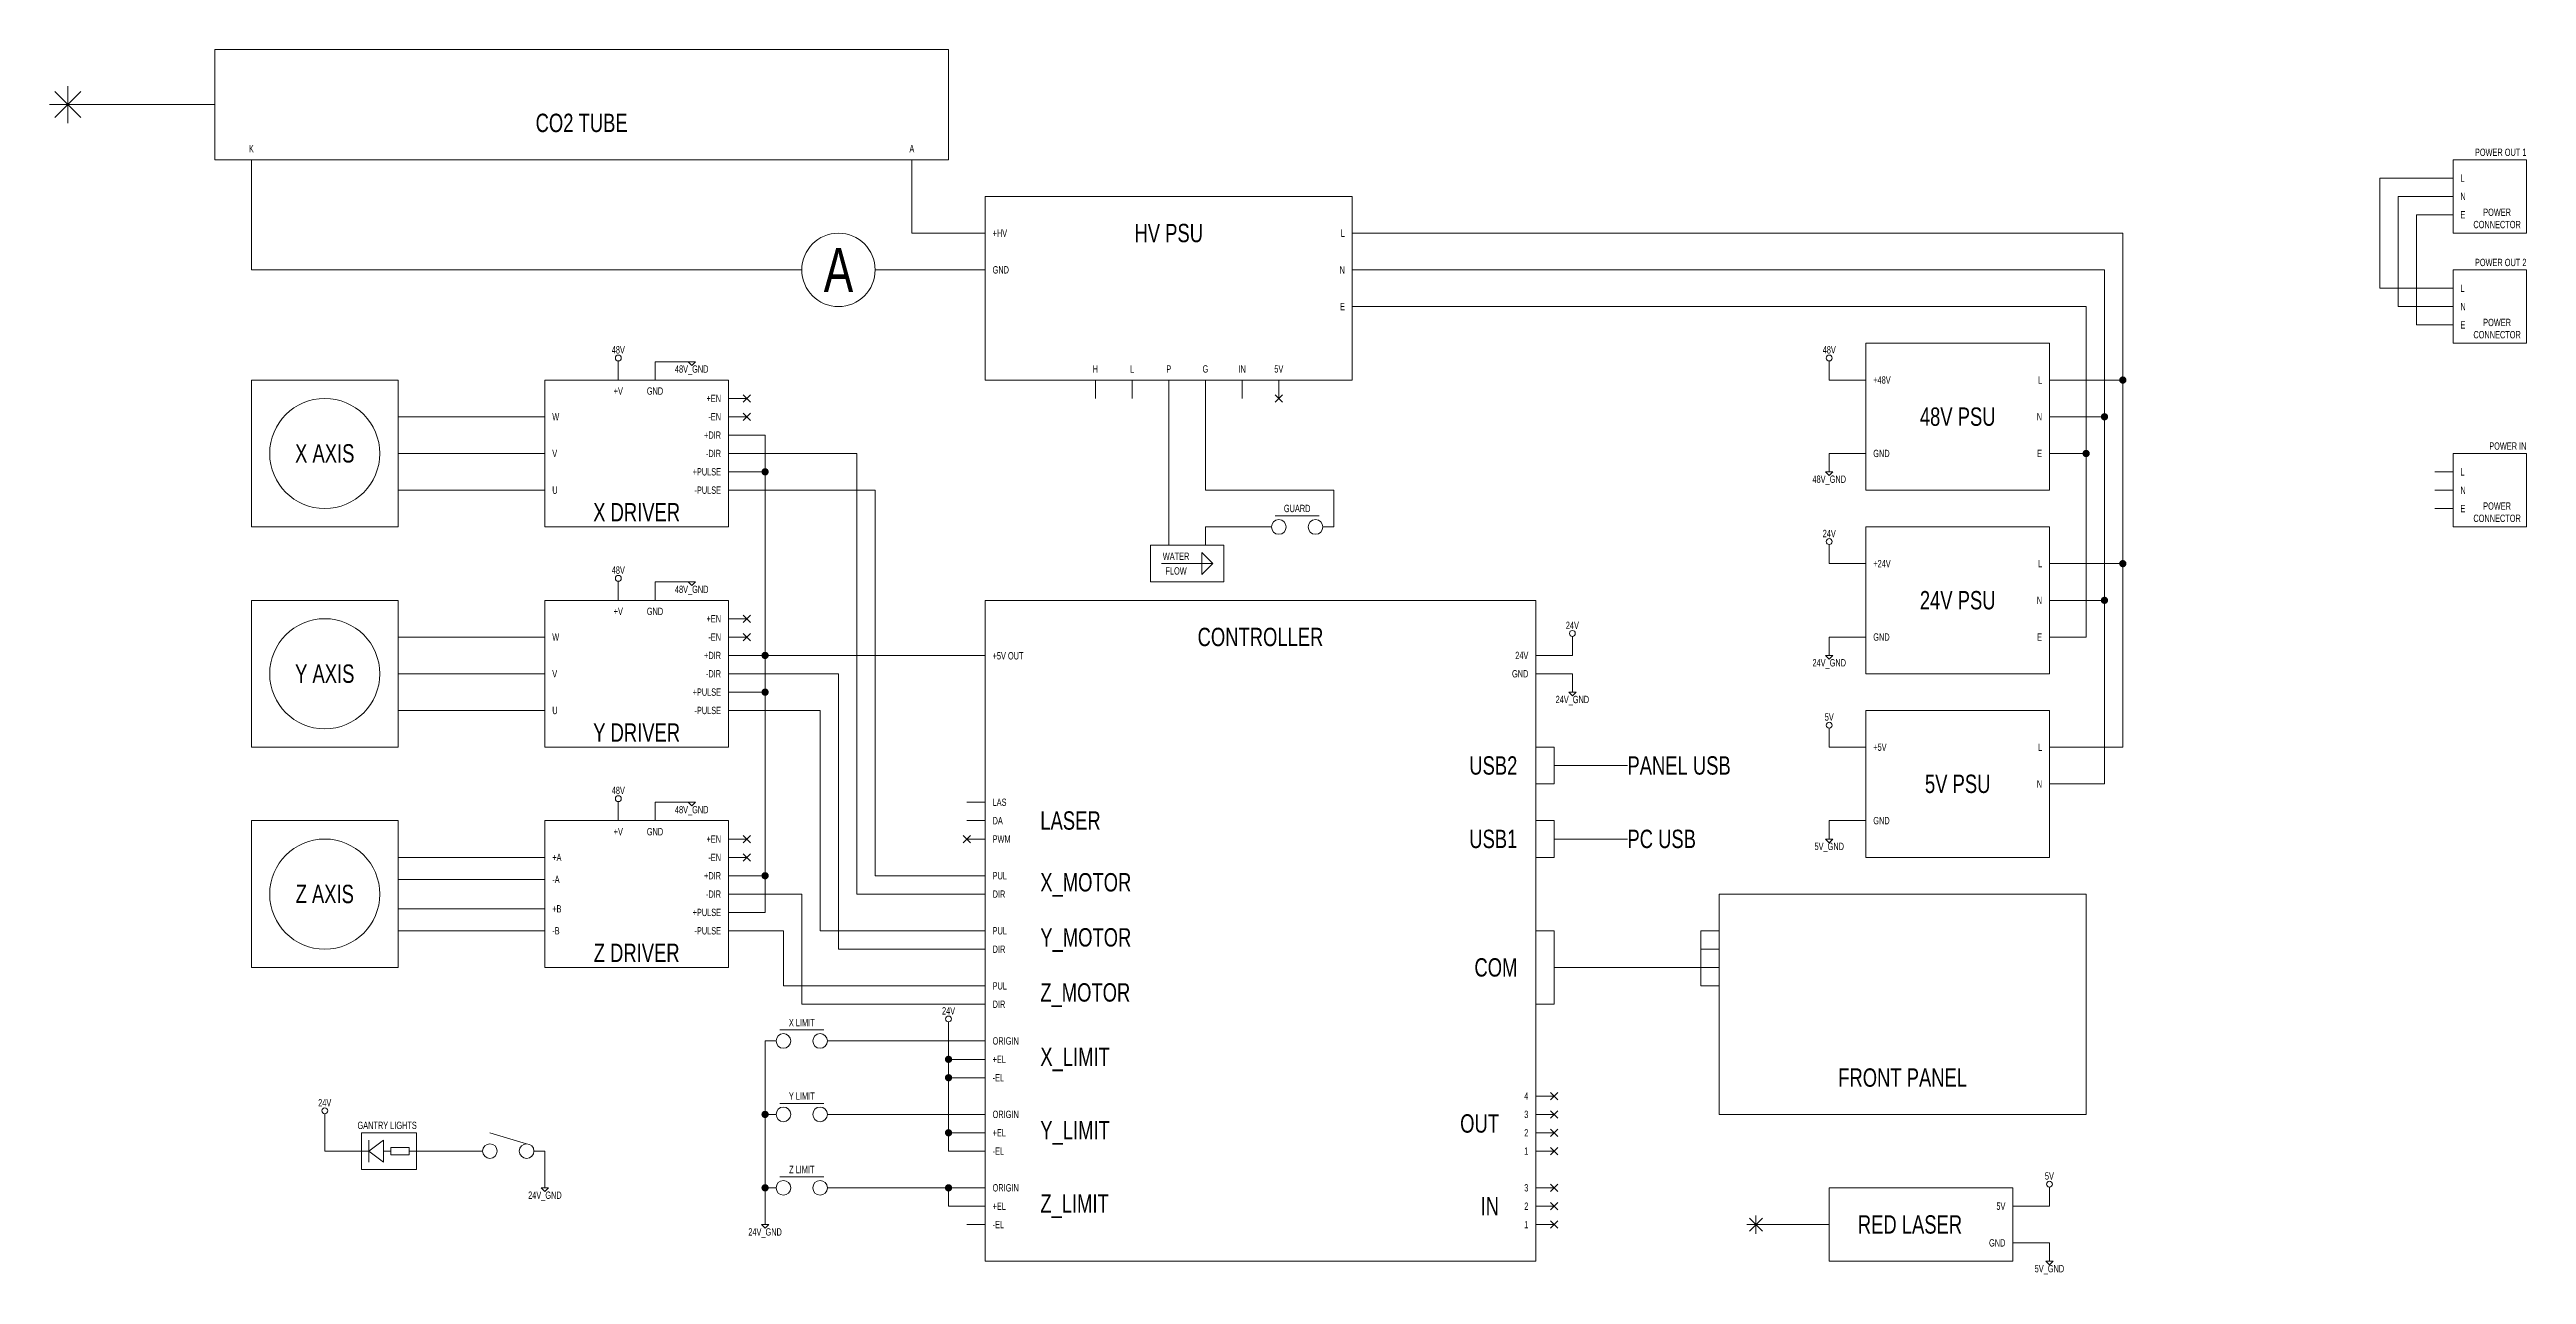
# Model space of a CAD drawing. Header units: millimetres. Extents: x -55 to 620, y -4 to 330.
import ezdxf

# ---------------------------------------------------------------- set-up
doc = ezdxf.new("R2010")
doc.units = ezdxf.units.MM
doc.layers.get('0').update_dxf_attribs({"linetype": 'CONTINUOUS', "lineweight": 0})
for name, color, linetype, lineweight in [('Connection_240V-Power', 32, 'CONTINUOUS', 0), ('Connection_24V-Logic', 160, 'CONTINUOUS', 0), ('Connection_24V-Power', 21, 'CONTINUOUS', 0), ('Connection_48V-Power', 20, 'CONTINUOUS', 0), ('Connection_5V-Logic', 144, 'CONTINUOUS', 0), ('Connection_5V-Power', 1, 'CONTINUOUS', 0), ('Connection_HighVoltage', 2, 'CONTINUOUS', 0), ('Connection_Motor', 230, 'CONTINUOUS', 0), ('Label', 9, 'CONTINUOUS', 0), ('Modules', 7, 'CONTINUOUS', 0), ('Wiring_Assumed', 4, 'CONTINUOUS', 0), ('Wiring_Confirmed', 9, 'CONTINUOUS', 0), ('Wiring_Misc', 6, 'CONTINUOUS', 0)]:
    doc.layers.add(name, color=color, linetype=linetype, lineweight=lineweight)
doc.styles.get("Standard").update_dxf_attribs({"font": 'txt', "width": 0.75})

# ---------------------------------------------------------------- blocks, each defined once
blk = doc.blocks.new('Wiring_NoConnect')
at = {"layer": 'Wiring_Misc'}
for p, q in [((-1, 1), (1, -1)), ((1, 1), (-1, -1))]:
    blk.add_line(p, q, dxfattribs=at)
blk = doc.blocks.new('24V_GND')
at = {"layer": 'Connection_24V-Power'}
for p, q in [((-1, 0), (1, 0)), ((0, -1), (-1, 0)), ((1, 0), (0, -1))]:
    blk.add_line(p, q, dxfattribs=at)
at = {"layer": 'Connection_24V-Power', "insert": (0, -1), "char_height": 2, "width": 100, "attachment_point": 2}
blk.add_mtext('24V_GND', dxfattribs=at)
blk = doc.blocks.new('24V')
at = {"layer": 'Connection_24V-Power'}
blk.add_line((0, 0.2), (0, 0), dxfattribs=at)
blk.add_circle((0, 1), 0.8, dxfattribs=at)
at = {"layer": 'Connection_24V-Power', "insert": (0, 2.2), "char_height": 2, "width": 100, "attachment_point": 8}
blk.add_mtext('24V', dxfattribs=at)
blk = doc.blocks.new('Wiring_Join')
at = {"layer": 'Wiring_Misc'}
h = blk.add_hatch(color=0, dxfattribs=at)
edge = h.paths.add_edge_path()
edge.add_arc((0, 0), 1, 0, 360)
blk = doc.blocks.new('48V')
at = {"layer": 'Connection_48V-Power'}
blk.add_line((0, 0), (0, 0.2), dxfattribs=at)
blk.add_circle((0, 1), 0.8, dxfattribs=at)
at = {"layer": 'Connection_48V-Power', "insert": (0, 2.2), "char_height": 2, "width": 100, "attachment_point": 8}
blk.add_mtext('48V', dxfattribs=at)
blk = doc.blocks.new('48V_GND')
at = {"layer": 'Connection_48V-Power'}
for p, q in [((-1, 0), (1, 0)), ((0, -1), (-1, 0)), ((1, 0), (0, -1))]:
    blk.add_line(p, q, dxfattribs=at)
at = {"layer": 'Connection_48V-Power', "insert": (0, -1), "char_height": 2, "width": 100, "attachment_point": 2}
blk.add_mtext('48V_GND', dxfattribs=at)
blk = doc.blocks.new('5V_GND')
at = {"layer": 'Connection_5V-Power'}
for p, q in [((-1, 0), (1, 0)), ((0, -1), (-1, 0)), ((1, 0), (0, -1))]:
    blk.add_line(p, q, dxfattribs=at)
at = {"layer": 'Connection_5V-Power', "insert": (0, -1), "char_height": 2, "width": 100, "attachment_point": 2}
blk.add_mtext('5V_GND', dxfattribs=at)
blk = doc.blocks.new('5V')
at = {"layer": 'Connection_5V-Power'}
blk.add_line((0, 0), (0, 0.2), dxfattribs=at)
blk.add_circle((0, 1), 0.8, dxfattribs=at)
at = {"layer": 'Connection_5V-Power', "insert": (0, 2.2), "char_height": 2, "width": 100, "attachment_point": 8}
blk.add_mtext('5V', dxfattribs=at)
blk = doc.blocks.new('Controller')
at = {"layer": 'Connection_24V-Logic'}
for p, q in [((0, 60), (-5, 60)), ((0, 55), (-5, 55)), ((0, 50), (-5, 50)), ((150, 45), (155, 45)), ((0, 40), (-5, 40)), ((0, 35), (-5, 35)), ((150, 40), (155, 40)), ((150, 35), (155, 35)), ((0, 30), (-5, 30)), ((150, 30), (155, 30)), ((0, 20), (-5, 20)), ((0, 15), (-5, 15)), ((150, 20), (155, 20)), ((150, 15), (155, 15)), ((0, 10), (-5, 10)), ((150, 10), (155, 10))]:
    blk.add_line(p, q, dxfattribs=at)
at = {"layer": 'Connection_24V-Power'}
for p, q in [((150, 165), (155, 165)), ((150, 160), (155, 160))]:
    blk.add_line(p, q, dxfattribs=at)
at = {"layer": 'Connection_5V-Logic'}
for p, q in [((155, 140), (150, 140)), ((155, 130), (155, 140)), ((150, 130), (155, 130)), ((0, 125), (-5, 125)), ((0, 120), (-5, 120)), ((0, 115), (-5, 115)), ((155, 120), (150, 120)), ((155, 110), (155, 120)), ((150, 110), (155, 110)), ((0, 105), (-5, 105)), ((0, 100), (-5, 100)), ((0, 90), (-5, 90)), ((0, 85), (-5, 85)), ((0, 75), (-5, 75)), ((0, 70), (-5, 70))]:
    blk.add_line(p, q, dxfattribs=at)
at = {"layer": 'Connection_5V-Power'}
blk.add_line((0, 165), (-5, 165), dxfattribs=at)
at = {"layer": 'Modules'}
for p, q in [((0, 180), (150, 180)), ((0, 180), (0, 0)), ((150, 180), (150, 0)), ((155, 90), (150, 90)), ((155, 70), (155, 90)), ((150, 70), (155, 70)), ((150, 0), (0, 0))]:
    blk.add_line(p, q, dxfattribs=at)
at = {"width": 100, "attachment_point": 4}
for s, insert, char_height in [('+5V OUT', (2, 164.89), 2), ('PUL', (2, 105), 2), ('X_MOTOR', (15, 102.5), 5), ('DIR', (2, 100), 2), ('PUL', (2, 90), 2), ('Y_MOTOR', (15, 87.5), 5), ('DIR', (2, 85), 2), ('PUL', (2, 75), 2), ('Z_MOTOR', (15, 72.5), 5), ('DIR', (2, 70), 2)]:
    blk.add_mtext(s, dxfattribs=dict(at, insert=insert, char_height=char_height))
at = {"layer": 'Label', "char_height": 5, "width": 100}
for s, insert, attachment_point in [('CONTROLLER', (75, 170), 5), ('COM', (145, 80), 6)]:
    blk.add_mtext(s, dxfattribs=dict(at, insert=insert, attachment_point=attachment_point))
at = {"layer": 'Modules', "width": 100}
for s, insert, char_height, attachment_point in [('24V', (148, 165), 2, 6), ('GND', (148, 160), 2, 6), ('USB2', (145, 135), 5, 6), ('LAS', (2, 125), 2, 4), ('LASER', (15, 120), 5, 4), ('DA', (2, 120), 2, 4), ('PWM', (2, 115), 2, 4), ('USB1', (145, 115), 5, 6), ('ORIGIN', (2, 60), 2, 4), ('+EL', (2, 55), 2, 4), ('X_LIMIT', (15, 55), 5, 4), ('-EL', (2, 50), 2, 4), ('ORIGIN', (2, 40), 2, 4), ('4', (148, 45), 2, 6), ('3', (148, 40), 2, 6), ('+EL', (2, 35), 2, 4), ('Y_LIMIT', (15, 35), 5, 4), ('OUT', (140, 37.5), 5, 6), ('2', (148, 35), 2, 6), ('-EL', (2, 30), 2, 4), ('1', (148, 30), 2, 6), ('ORIGIN', (2, 20), 2, 4), ('3', (148, 20), 2, 6), ('+EL', (2, 15), 2, 4), ('Z_LIMIT', (15, 15), 5, 4), ('IN', (140, 15), 5, 6), ('2', (148, 15), 2, 6), ('-EL', (2, 10), 2, 4), ('1', (148, 10), 2, 6)]:
    blk.add_mtext(s, dxfattribs=dict(at, insert=insert, char_height=char_height, attachment_point=attachment_point))
blk = doc.blocks.new('Switch_PTM')
at = {"layer": 'Modules'}
for p, q in [((0, 0), (3, 0)), ((2, 0), (3, 0)), ((4, 3), (16, 3)), ((20, 0), (17, 0))]:
    blk.add_line(p, q, dxfattribs=at)
for centre in [(5, 0), (15, 0)]:
    blk.add_circle(centre, 2, dxfattribs=at)
blk = doc.blocks.new('Motor_4P')
at = {"layer": 'Connection_Motor'}
for p, q in [((20, 10), (25, 10)), ((20, 4), (25, 4)), ((20, -4), (25, -4)), ((20, -10), (25, -10))]:
    blk.add_line(p, q, dxfattribs=at)
at = {"layer": 'Modules'}
for p, q in [((20, 20), (-20, 20)), ((-20, 20), (-20, -20)), ((20, -20), (20, 20)), ((-20, -20), (20, -20))]:
    blk.add_line(p, q, dxfattribs=at)
blk.add_circle((0, 0), 15, dxfattribs=at)
blk = doc.blocks.new('MotorDriver_4P')
at = {"layer": 'Connection_48V-Power'}
for p, q in [((0, 20), (0, 25)), ((10, 20), (10, 25))]:
    blk.add_line(p, q, dxfattribs=at)
at = {"layer": 'Connection_5V-Logic'}
for p, q in [((30, 15), (35, 15)), ((30, 10), (35, 10)), ((30, 5), (35, 5)), ((30, 0), (35, 0)), ((30, -5), (35, -5)), ((30, -10), (35, -10))]:
    blk.add_line(p, q, dxfattribs=at)
at = {"layer": 'Connection_Motor'}
for p, q in [((-20, 10), (-25, 10)), ((-20, 4), (-25, 4)), ((-20, -4), (-25, -4)), ((-20, -10), (-25, -10))]:
    blk.add_line(p, q, dxfattribs=at)
at = {"layer": 'Modules'}
for p, q in [((-20, 20), (30, 20)), ((-20, -20), (-20, 20)), ((30, 20), (30, -20)), ((30, -20), (-20, -20))]:
    blk.add_line(p, q, dxfattribs=at)
at = {"layer": 'Modules', "char_height": 2, "width": 100}
for s, insert, attachment_point in [('+V', (0, 18), 2), ('GND', (10, 18), 2), ('+EN', (28, 15), 6), ('+A', (-18, 10), 4), ('-EN', (28, 10), 6), ('-A', (-18, 4), 4), ('+DIR', (28, 5), 6), ('-DIR', (28, 0), 6), ('+B', (-18, -4), 4), ('+PULSE', (28, -5), 6), ('-B', (-18, -10), 4), ('-PULSE', (28, -10), 6)]:
    blk.add_mtext(s, dxfattribs=dict(at, insert=insert, attachment_point=attachment_point))
blk = doc.blocks.new('Motor_3P')
at = {"layer": 'Connection_Motor'}
for p, q in [((20, 10), (25, 10)), ((20, 0), (25, 0)), ((20, -10), (25, -10))]:
    blk.add_line(p, q, dxfattribs=at)
at = {"layer": 'Modules'}
for p, q in [((20, 20), (-20, 20)), ((-20, 20), (-20, -20)), ((20, -20), (20, 20)), ((-20, -20), (20, -20))]:
    blk.add_line(p, q, dxfattribs=at)
blk.add_circle((0, 0), 15, dxfattribs=at)
blk = doc.blocks.new('MotorDriver_3P')
at = {"layer": 'Connection_48V-Power'}
for p, q in [((0, 20), (0, 25)), ((10, 20), (10, 25))]:
    blk.add_line(p, q, dxfattribs=at)
at = {"layer": 'Connection_5V-Logic'}
for p, q in [((30, 15), (35, 15)), ((30, 10), (35, 10)), ((30, 5), (35, 5)), ((30, 0), (35, 0)), ((30, -5), (35, -5)), ((30, -10), (35, -10))]:
    blk.add_line(p, q, dxfattribs=at)
at = {"layer": 'Connection_Motor'}
for p, q in [((-20, 10), (-25, 10)), ((-20, 0), (-25, 0)), ((-20, -10), (-25, -10))]:
    blk.add_line(p, q, dxfattribs=at)
at = {"layer": 'Modules'}
for p, q in [((-20, 20), (30, 20)), ((-20, -20), (-20, 20)), ((30, 20), (30, -20)), ((30, -20), (-20, -20))]:
    blk.add_line(p, q, dxfattribs=at)
at = {"layer": 'Modules', "char_height": 2, "width": 100}
for s, insert, attachment_point in [('+V', (0, 18), 2), ('GND', (10, 18), 2), ('+EN', (28, 15), 6), ('W', (-18, 10), 4), ('-EN', (28, 10), 6), ('V', (-18, 0), 4), ('+DIR', (28, 5), 6), ('-DIR', (28, 0), 6), ('+PULSE', (28, -5), 6), ('U', (-18, -10), 4), ('-PULSE', (28, -10), 6)]:
    blk.add_mtext(s, dxfattribs=dict(at, insert=insert, attachment_point=attachment_point))
blk = doc.blocks.new('PSU_HV')
for p, q in [((0, 50), (100, 50)), ((0, 0), (0, 50)), ((100, 50), (100, 0)), ((100, 0), (0, 0))]:
    blk.add_line(p, q)
at = {"layer": 'Connection_240V-Power'}
for p, q in [((100, 40), (105, 40)), ((100, 30), (105, 30)), ((100, 20), (105, 20))]:
    blk.add_line(p, q, dxfattribs=at)
at = {"layer": 'Connection_HighVoltage'}
for p, q in [((0, 40), (-5, 40)), ((0, 30), (-5, 30))]:
    blk.add_line(p, q, dxfattribs=at)
at = {"layer": 'Wiring_Misc'}
for p, q in [((30, 0), (30, -5)), ((40, 0), (40, -5)), ((50, 0), (50, -5)), ((60, 0), (60, -5)), ((70, 0), (70, -5)), ((80, 0), (80, -5))]:
    blk.add_line(p, q, dxfattribs=at)
at = {"char_height": 2, "width": 100}
for s, insert, attachment_point in [('+HV', (2, 40), 4), ('L', (98, 40), 6), ('GND', (2, 30), 4), ('N', (98, 30), 6), ('E', (98, 20), 6), ('H', (30, 2), 8), ('L', (40, 2), 8), ('P', (50, 2), 8), ('G', (60, 2), 8), ('IN', (70, 2), 8), ('5V', (80, 2), 8)]:
    blk.add_mtext(s, dxfattribs=dict(at, insert=insert, attachment_point=attachment_point))
at = {"layer": 'Label', "insert": (50, 40), "char_height": 5, "width": 100, "attachment_point": 5}
blk.add_mtext('HV PSU', dxfattribs=at)
blk = doc.blocks.new('Ammeter')
blk.add_circle((0, 0), 10)
at = {"layer": 'Connection_HighVoltage'}
for p, q in [((-10, 0), (-15, 0)), ((10, 0), (15, 0))]:
    blk.add_line(p, q, dxfattribs=at)
at = {"insert": (0, 0), "char_height": 12, "width": 100, "attachment_point": 5}
blk.add_mtext('A', dxfattribs=at)
blk = doc.blocks.new('Switch_WaterFlow')
at = {"layer": 'Modules'}
for p, q in [((5, 10), (5, 15)), ((15, 10), (15, 15)), ((0, 10), (20, 10)), ((0, 0), (0, 10)), ((17, 5), (14, 8)), ((14, 8), (14, 2)), ((20, 10), (20, 0)), ((20, 0), (0, 0)), ((3, 5), (17, 5)), ((14, 2), (17, 5))]:
    blk.add_line(p, q, dxfattribs=at)
at = {"layer": 'Label', "char_height": 2, "width": 100, "attachment_point": 5}
for s, insert in [('WATER', (7, 7)), ('FLOW', (7, 3))]:
    blk.add_mtext(s, dxfattribs=dict(at, insert=insert))
blk = doc.blocks.new('RedLaser')
at = {"layer": 'Connection_5V-Power'}
for p, q in [((50, 15), (55, 15)), ((50, 5), (55, 5))]:
    blk.add_line(p, q, dxfattribs=at)
at = {"layer": 'Modules'}
for p, q in [((0, 20), (50, 20)), ((0, 0), (0, 20)), ((50, 20), (50, 0)), ((-22.5, 10), (-17.5, 10)), ((-21.77, 8.23), (-18.23, 11.77)), ((-21.77, 11.77), (-18.23, 8.23)), ((-20, 7.5), (-20, 12.5)), ((-20, 10), (0, 10)), ((50, 0), (0, 0))]:
    blk.add_line(p, q, dxfattribs=at)
at = {"layer": 'Label', "insert": (22, 10), "char_height": 5, "width": 100, "attachment_point": 5}
blk.add_mtext('RED LASER', dxfattribs=at)
at = {"layer": 'Modules', "char_height": 2, "width": 100, "attachment_point": 6}
for s, insert in [('5V', (48, 15)), ('GND', (48, 5))]:
    blk.add_mtext(s, dxfattribs=dict(at, insert=insert))
blk = doc.blocks.new('FrontPanel')
for p, q in [((0, 0), (100, 0)), ((0, -60), (0, 0)), ((100, 0), (100, -60)), ((100, -60), (0, -60))]:
    blk.add_line(p, q)
at = {"layer": 'Wiring_Misc'}
for p, q in [((0, -10), (-5, -10)), ((0, -15), (-5, -15)), ((0, -20), (-5, -20)), ((0, -25), (-5, -25))]:
    blk.add_line(p, q, dxfattribs=at)
at = {"layer": 'Label', "insert": (50, -50), "char_height": 5, "width": 100, "attachment_point": 5}
blk.add_mtext('FRONT PANEL', dxfattribs=at)
blk = doc.blocks.new('PSU_48V')
for p, q in [((0, 40), (50, 40)), ((0, 0), (0, 40)), ((50, 40), (50, 0)), ((50, 0), (0, 0))]:
    blk.add_line(p, q)
at = {"layer": 'Connection_240V-Power'}
for p, q in [((50, 30), (55, 30)), ((50, 20), (55, 20)), ((50, 10), (55, 10))]:
    blk.add_line(p, q, dxfattribs=at)
at = {"layer": 'Connection_48V-Power'}
for p, q in [((0, 30), (-5, 30)), ((0, 10), (-5, 10))]:
    blk.add_line(p, q, dxfattribs=at)
at = {"char_height": 2, "width": 100}
for s, insert, attachment_point in [('+48V', (2, 30), 4), ('L', (48, 30), 6), ('N', (48, 20), 6), ('GND', (2, 10), 4), ('E', (48, 10), 6)]:
    blk.add_mtext(s, dxfattribs=dict(at, insert=insert, attachment_point=attachment_point))
at = {"layer": 'Label', "insert": (25, 20), "char_height": 5, "width": 100, "attachment_point": 5}
blk.add_mtext('48V PSU', dxfattribs=at)
blk = doc.blocks.new('PSU_24V')
for p, q in [((0, 40), (50, 40)), ((0, 0), (0, 40)), ((50, 40), (50, 0)), ((50, 0), (0, 0))]:
    blk.add_line(p, q)
at = {"layer": 'Connection_240V-Power'}
for p, q in [((50, 30), (55, 30)), ((50, 20), (55, 20)), ((50, 10), (55, 10))]:
    blk.add_line(p, q, dxfattribs=at)
at = {"layer": 'Connection_24V-Power'}
for p, q in [((0, 30), (-5, 30)), ((0, 10), (-5, 10))]:
    blk.add_line(p, q, dxfattribs=at)
at = {"char_height": 2, "width": 100}
for s, insert, attachment_point in [('+24V', (2, 30), 4), ('L', (48, 30), 6), ('N', (48, 20), 6), ('GND', (2, 10), 4), ('E', (48, 10), 6)]:
    blk.add_mtext(s, dxfattribs=dict(at, insert=insert, attachment_point=attachment_point))
at = {"layer": 'Label', "insert": (25, 20), "char_height": 5, "width": 100, "attachment_point": 5}
blk.add_mtext('24V PSU', dxfattribs=at)
blk = doc.blocks.new('PSU_5V')
for p, q in [((0, 40), (50, 40)), ((0, 0), (0, 40)), ((50, 40), (50, 0)), ((50, 0), (0, 0))]:
    blk.add_line(p, q)
at = {"layer": 'Connection_240V-Power'}
for p, q in [((50, 30), (55, 30)), ((50, 20), (55, 20))]:
    blk.add_line(p, q, dxfattribs=at)
at = {"layer": 'Connection_5V-Power'}
for p, q in [((0, 30), (-5, 30)), ((0, 10), (-5, 10))]:
    blk.add_line(p, q, dxfattribs=at)
at = {"char_height": 2, "width": 100}
for s, insert, attachment_point in [('+5V', (2, 30), 4), ('L', (48, 30), 6), ('N', (48, 20), 6), ('GND', (2, 10), 4)]:
    blk.add_mtext(s, dxfattribs=dict(at, insert=insert, attachment_point=attachment_point))
at = {"layer": 'Label', "insert": (25, 20), "char_height": 5, "width": 100, "attachment_point": 5}
blk.add_mtext('5V PSU', dxfattribs=at)
blk = doc.blocks.new('Switch_Toggle')
at = {"layer": 'Modules'}
for p, q in [((0, 0), (3, 0)), ((2, 0), (3, 0)), ((15, 2), (5, 5)), ((20, 0), (17, 0))]:
    blk.add_line(p, q, dxfattribs=at)
for centre in [(5, 0), (15, 0)]:
    blk.add_circle(centre, 2, dxfattribs=at)
blk = doc.blocks.new('GantryLights')
at = {"layer": 'Connection_24V-Power'}
for p, q in [((0, 0), (-5, 0)), ((15, 0), (20, 0))]:
    blk.add_line(p, q, dxfattribs=at)
at = {"layer": 'Modules'}
for p, q in [((0, 5), (0, -5)), ((0, 5), (15, 5)), ((0, 0), (2, 0)), ((6, 3), (2, 0)), ((2, 3), (2, -3)), ((2, 0), (6, -3)), ((6, -3), (6, 3)), ((6, 0), (8, 0)), ((8, 1), (8, -1)), ((13, 1), (8, 1)), ((13, -1), (13, 1)), ((13, 0), (15, 0)), ((15, 5), (15, -5)), ((15, -5), (0, -5)), ((8, -1), (13, -1))]:
    blk.add_line(p, q, dxfattribs=at)
at = {"layer": 'Label', "insert": (7, 6), "char_height": 2, "width": 100, "attachment_point": 8}
blk.add_mtext('GANTRY LIGHTS', dxfattribs=at)
blk = doc.blocks.new('PowerConnector')
at = {"layer": 'Connection_240V-Power'}
for p, q in [((0, 5), (-5, 5)), ((0, 0), (-5, 0)), ((0, -5), (-5, -5))]:
    blk.add_line(p, q, dxfattribs=at)
at = {"layer": 'Modules'}
for p, q in [((0, 10), (20, 10)), ((0, -10), (0, 10)), ((20, 10), (20, -10)), ((20, -10), (0, -10))]:
    blk.add_line(p, q, dxfattribs=at)
at = {"layer": 'Label', "insert": (12, -6), "char_height": 2, "width": 100, "attachment_point": 5}
blk.add_mtext('POWER\\PCONNECTOR', dxfattribs=at)
at = {"layer": 'Modules', "char_height": 2, "width": 100, "attachment_point": 4}
for s, insert in [('L', (2, 5)), ('N', (2, 0)), ('E', (2, -5))]:
    blk.add_mtext(s, dxfattribs=dict(at, insert=insert))
blk = doc.blocks.new('CO2_Tube')
for p, q in [((0, 30), (200, 30)), ((0, 0), (0, 30)), ((200, 30), (200, 0)), ((-45, 15), (-35, 15)), ((-43.54, 11.46), (-36.46, 18.54)), ((-43.54, 18.54), (-36.46, 11.46)), ((-40, 10), (-40, 20)), ((0, 15), (-40, 15)), ((200, 0), (0, 0))]:
    blk.add_line(p, q)
at = {"layer": 'Connection_HighVoltage'}
for p, q in [((10, 0), (10, -5)), ((190, 0), (190, -5))]:
    blk.add_line(p, q, dxfattribs=at)
at = {"char_height": 2, "width": 100, "attachment_point": 8}
for s, insert in [('K', (10, 2)), ('A', (190, 2))]:
    blk.add_mtext(s, dxfattribs=dict(at, insert=insert))
at = {"layer": 'Label', "insert": (100, 10), "char_height": 5, "width": 100, "attachment_point": 5}
blk.add_mtext('CO2 TUBE', dxfattribs=at)

msp = doc.modelspace()

# ---------------------------------------------------------------- linework, layer by layer
at = {"layer": 'Wiring_Assumed'}
for p, q in [((595, 295), (580, 295)), ((580, 295), (580, 265)), ((585, 260), (585, 290)), ((585, 290), (595, 290)), ((590, 255), (590, 285)), ((590, 285), (595, 285)), ((305, 280), (510, 280)), ((510, 280), (510, 240)), ((305, 270), (505, 270)), ((505, 270), (505, 180)), ((580, 265), (595, 265)), ((305, 260), (500, 260)), ((500, 260), (500, 170)), ((595, 260), (585, 260)), ((595, 255), (590, 255)), ((510, 240), (495, 240)), ((510, 240), (510, 190)), ((495, 230), (505, 230)), ((495, 220), (500, 220)), ((500, 170), (495, 170)), ((395, 90), (395, 75)), ((355, 80), (395, 80))]:
    msp.add_line(p, q, dxfattribs=at)
at = {"layer": 'Wiring_Confirmed'}
for p, q in [((0, 295), (0, 270)), ((180, 295), (180, 280)), ((195, 280), (180, 280)), ((145, 270), (0, 270)), ((195, 270), (175, 270)), ((120, 245), (110, 245)), ((430, 245), (430, 240)), ((430, 240), (435, 240)), ((45, 230), (75, 230)), ((250, 235), (250, 200)), ((260, 235), (260, 210)), ((135, 225), (140, 225)), ((140, 225), (140, 215)), ((75, 220), (45, 220)), ((165, 220), (135, 220)), ((165, 100), (165, 220)), ((430, 215), (430, 220)), ((430, 220), (435, 220)), ((45, 210), (75, 210)), ((140, 215), (135, 215)), ((135, 210), (170, 210)), ((140, 215), (140, 165)), ((170, 210), (170, 105)), ((260, 210), (295, 210)), ((295, 210), (295, 200)), ((260, 200), (275, 200)), ((430, 195), (430, 190)), ((430, 190), (435, 190)), ((510, 190), (495, 190)), ((510, 190), (510, 140)), ((120, 185), (110, 185)), ((495, 180), (505, 180)), ((505, 180), (505, 130)), ((75, 170), (45, 170)), ((360, 165), (360, 170)), ((430, 165), (430, 170)), ((430, 170), (435, 170)), ((135, 165), (140, 165)), ((140, 165), (140, 155)), ((195, 165), (140, 165)), ((355, 165), (360, 165)), ((45, 160), (75, 160)), ((135, 160), (160, 160)), ((160, 160), (160, 85)), ((355, 160), (360, 160)), ((360, 160), (360, 155)), ((75, 150), (45, 150)), ((140, 155), (135, 155)), ((155, 150), (135, 150)), ((140, 155), (140, 105)), ((155, 90), (155, 150)), ((430, 145), (430, 140)), ((355, 135), (375, 135)), ((430, 140), (435, 140)), ((510, 140), (495, 140)), ((505, 130), (495, 130)), ((120, 125), (110, 125)), ((355, 115), (375, 115)), ((430, 115), (430, 120)), ((430, 120), (435, 120)), ((45, 110), (75, 110)), ((75, 104), (45, 104)), ((135, 105), (140, 105)), ((140, 105), (140, 95)), ((170, 105), (195, 105)), ((45, 96), (75, 96)), ((135, 100), (150, 100)), ((140, 95), (135, 95)), ((150, 100), (150, 70)), ((195, 100), (165, 100)), ((45, 90), (75, 90)), ((145, 90), (135, 90)), ((145, 75), (145, 90)), ((195, 90), (155, 90)), ((160, 85), (195, 85)), ((195, 75), (145, 75)), ((150, 70), (195, 70)), ((190, 55), (190, 65)), ((140, 60), (140, 10)), ((160, 60), (195, 60)), ((190, 55), (190, 50)), ((195, 55), (190, 55)), ((190, 50), (190, 35)), ((190, 50), (194, 50)), ((194, 50), (195, 50)), ((20, 40), (20, 30)), ((160, 40), (195, 40)), ((190, 35), (195, 35)), ((190, 35), (190, 30)), ((20, 30), (25, 30)), ((50, 30), (60, 30)), ((80, 20), (80, 30)), ((190, 30), (195, 30)), ((160, 20), (195, 20)), ((190, 15), (190, 20)), ((195, 15), (190, 15)), ((490, 15), (485, 15)), ((490, 20), (490, 15)), ((485, 5), (490, 5)), ((490, 5), (490, 0))]:
    msp.add_line(p, q, dxfattribs=at)

# ---------------------------------------------------------------- block references
at = {"layer": 'Connection_24V-Logic'}
msp.add_blockref('24V', (190, 65), dxfattribs=at)
at = {"layer": 'Connection_24V-Power'}
for p in [(120, 245), (120, 185), (120, 125)]:
    msp.add_blockref('48V_GND', p, dxfattribs=at)
at = {"layer": 'Connection_5V-Power'}
for p in [(100, 245), (100, 185), (100, 125)]:
    msp.add_blockref('48V', p, dxfattribs=at)
at = {"layer": 'Label'}
for p in [(600, 290), (600, 260), (600, 210)]:
    msp.add_blockref('PowerConnector', p, dxfattribs=at)
at = {"layer": 'Modules'}
for name, p in [('CO2_Tube', (-10, 300)), ('PSU_HV', (200, 240)), ('Ammeter', (160, 270)), ('PSU_48V', (440, 210)), ('MotorDriver_3P', (100, 220)), ('48V', (430, 245)), ('Motor_3P', (20, 220)), ('48V_GND', (430, 215)), ('Switch_PTM', (275, 200)), ('Switch_WaterFlow', (245, 185)), ('24V', (430, 195)), ('PSU_24V', (440, 160)), ('MotorDriver_3P', (100, 160)), ('Motor_3P', (20, 160)), ('Controller', (200, 0)), ('24V', (360, 170)), ('24V_GND', (430, 165)), ('24V_GND', (360, 155)), ('5V', (430, 145)), ('PSU_5V', (440, 110)), ('MotorDriver_4P', (100, 100)), ('Motor_4P', (20, 100)), ('Wiring_NoConnect', (195, 115)), ('5V_GND', (430, 115)), ('FrontPanel', (400, 100)), ('Switch_PTM', (140, 60)), ('Switch_PTM', (140, 40)), ('Wiring_NoConnect', (355, 45)), ('Wiring_NoConnect', (355, 40)), ('GantryLights', (30, 30)), ('Switch_Toggle', (60, 30)), ('Wiring_NoConnect', (355, 35)), ('Wiring_NoConnect', (355, 30)), ('Switch_PTM', (140, 20)), ('Wiring_NoConnect', (355, 20)), ('5V', (490, 20)), ('Wiring_NoConnect', (355, 15)), ('RedLaser', (430, 0)), ('24V_GND', (140, 10)), ('Wiring_NoConnect', (355, 10)), ('5V_GND', (490, 0))]:
    msp.add_blockref(name, p, dxfattribs=at)
at = {"layer": 'Wiring_Assumed'}
for name, p in [('Wiring_Join', (510, 240)), ('Wiring_NoConnect', (280, 235)), ('Wiring_Join', (505, 230)), ('Wiring_Join', (500, 220)), ('Wiring_Join', (510, 190)), ('Wiring_Join', (505, 180))]:
    msp.add_blockref(name, p, dxfattribs=at)
at = {"layer": 'Wiring_Confirmed'}
for name, p in [('Wiring_Join', (140, 215)), ('Wiring_Join', (140, 165)), ('Wiring_Join', (140, 155)), ('Wiring_Join', (140, 105)), ('Wiring_Join', (190, 55)), ('Wiring_Join', (190, 50)), ('24V', (20, 40)), ('Wiring_Join', (140, 40)), ('Wiring_Join', (190, 35)), ('Wiring_Join', (140, 20)), ('Wiring_Join', (190, 20)), ('24V_GND', (80, 20))]:
    msp.add_blockref(name, p, dxfattribs=at)
at = {"layer": 'Wiring_Misc'}
for p in [(135, 235), (135, 230), (135, 175), (135, 170), (135, 115), (135, 110)]:
    msp.add_blockref('Wiring_NoConnect', p, dxfattribs=at)

# ---------------------------------------------------------------- texts
at = {"layer": 'Label', "width": 100}
for s, insert, char_height, attachment_point in [('POWER OUT 1', (620, 301), 2, 9), ('POWER OUT 2', (620, 271), 2, 9), ('POWER IN', (620, 221), 2, 9), ('X AXIS', (20, 220), 5, 5), ('X DRIVER', (105, 204), 5, 5), ('GUARD', (285, 204), 2, 8), ('Y AXIS', (20, 160), 5, 5), ('Y DRIVER', (105, 144), 5, 5), ('PANEL USB', (375, 135), 5, 4), ('PC USB', (375, 115), 5, 4), ('Z AXIS', (20, 100), 5, 5), ('Z DRIVER', (105, 84), 5, 5), ('X LIMIT', (150, 64), 2, 8), ('Y LIMIT', (150, 44), 2, 8), ('Z LIMIT', (150, 24), 2, 8)]:
    msp.add_mtext(s, dxfattribs=dict(at, insert=insert, char_height=char_height, attachment_point=attachment_point))

doc.saveas('drawing.dxf')
